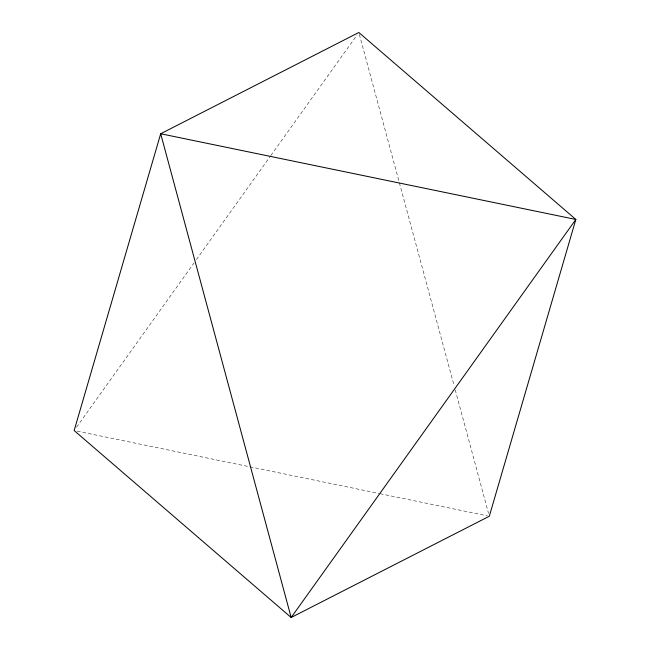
<?xml version="1.0" encoding="UTF-8"?>
<svg xmlns="http://www.w3.org/2000/svg" width="650" height="650" viewBox="0 0 650 650"><rect width="100%" height="100%" fill="white"/><g stroke="black" fill="none" stroke-linecap="round" stroke-linejoin="round"><path stroke-width="0.49" stroke-dasharray="3.25 2.44" d="M76.521 427.237L194.058 262.901M196.422 259.594L270.246 156.374M270.839 155.545L357.069 34.978M77.139 431.153L248.958 466.627M249.949 466.83L379.064 493.488M380.063 493.691L487.321 515.832M359.369 34.458L454.188 386.002M455.244 389.919L488.516 513.305"/><path stroke-width="0.97" d="M160.688 133.754L74.157 430.544L291.159 617.5L489.312 516.246L575.843 219.456L358.841 32.5L160.688 133.754L291.159 617.5L575.843 219.456L160.688 133.754"/></g></svg>
